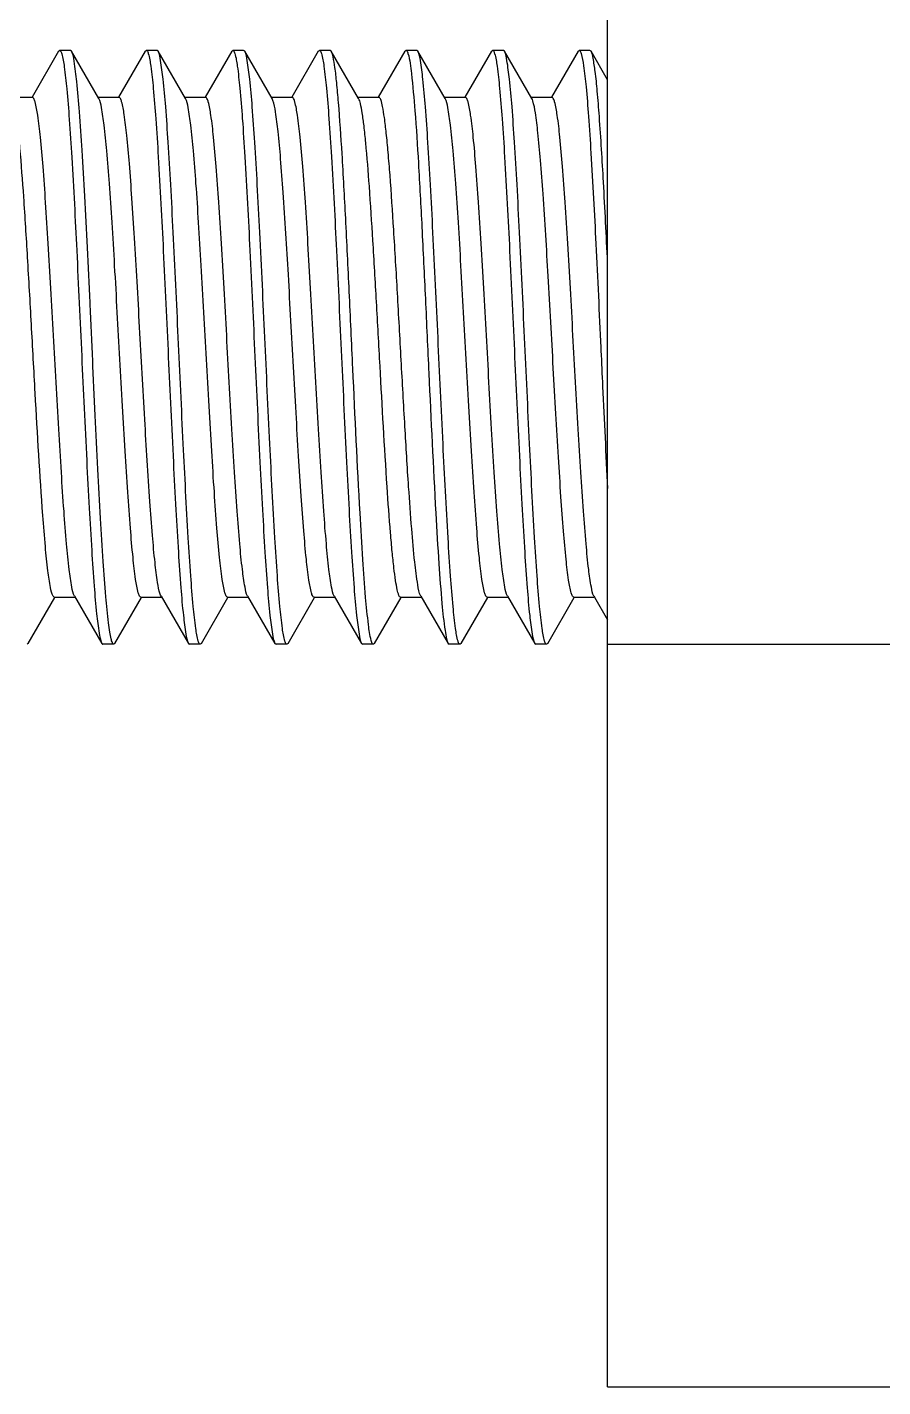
# Model space of a CAD drawing. Extents: x 1031190 to 1725648, y 733081 to 1571294.
# Drawn here: x 1158993.1 to 1159194, y 1209134.2 to 1209453.3 of the extents above; entities that cross this region are included whole.
import ezdxf

# ---------------------------------------------------------------- set-up
doc = ezdxf.new("R2010")
doc.units = 0
doc.header["$LTSCALE"] = 1000
doc.header["$MEASUREMENT"] = 0

msp = doc.modelspace()

# ---------------------------------------------------------------- linework, layer by layer
at = {"linetype": 'Continuous'}
for p, q in [((1159129.4, 1209134.2), (1159129.4, 1209589.89)), ((1159000.49, 1209447.61), (1158994.26, 1209436.86)), ((1159000.49, 1209447.61), (1159000.75, 1209447.83)), ((1159003.29, 1209447.83), (1159000.75, 1209447.83)), ((1159003.29, 1209447.83), (1159000.75, 1209447.83)), ((1159000.75, 1209447.83), (1159000.79, 1209447.83)), ((1159003.55, 1209447.61), (1159003.29, 1209447.83)), ((1159009.97, 1209436.53), (1159003.55, 1209447.61)), ((1159020.82, 1209447.61), (1159014.59, 1209436.86)), ((1159020.82, 1209447.61), (1159021.08, 1209447.83)), ((1159023.62, 1209447.83), (1159021.08, 1209447.83)), ((1159023.62, 1209447.83), (1159021.08, 1209447.83)), ((1159021.08, 1209447.83), (1159021.12, 1209447.83)), ((1159023.88, 1209447.61), (1159023.62, 1209447.83)), ((1159030.3, 1209436.53), (1159023.88, 1209447.61)), ((1159041.15, 1209447.61), (1159034.92, 1209436.86)), ((1159041.15, 1209447.61), (1159041.41, 1209447.83)), ((1159043.95, 1209447.83), (1159041.41, 1209447.83)), ((1159043.95, 1209447.83), (1159041.41, 1209447.83)), ((1159041.41, 1209447.83), (1159041.44, 1209447.83)), ((1159044.21, 1209447.61), (1159043.95, 1209447.83)), ((1159050.63, 1209436.53), (1159044.21, 1209447.61)), ((1159061.47, 1209447.61), (1159055.25, 1209436.86)), ((1159061.47, 1209447.61), (1159061.73, 1209447.83)), ((1159064.27, 1209447.83), (1159061.73, 1209447.83)), ((1159064.27, 1209447.83), (1159061.73, 1209447.83)), ((1159061.73, 1209447.83), (1159061.77, 1209447.83)), ((1159064.53, 1209447.61), (1159064.27, 1209447.83)), ((1159070.95, 1209436.53), (1159064.53, 1209447.61)), ((1159081.8, 1209447.61), (1159075.57, 1209436.86)), ((1159081.8, 1209447.61), (1159082.06, 1209447.83)), ((1159084.6, 1209447.83), (1159082.06, 1209447.83)), ((1159084.6, 1209447.83), (1159082.06, 1209447.83)), ((1159082.06, 1209447.83), (1159082.1, 1209447.83)), ((1159084.86, 1209447.61), (1159084.6, 1209447.83)), ((1159091.28, 1209436.53), (1159084.86, 1209447.61)), ((1159102.13, 1209447.61), (1159095.9, 1209436.86)), ((1159102.13, 1209447.61), (1159102.39, 1209447.83)), ((1159104.93, 1209447.83), (1159102.39, 1209447.83)), ((1159104.93, 1209447.83), (1159102.39, 1209447.83)), ((1159102.39, 1209447.83), (1159102.43, 1209447.83)), ((1159105.19, 1209447.61), (1159104.93, 1209447.83)), ((1159111.61, 1209436.53), (1159105.19, 1209447.61)), ((1159122.46, 1209447.61), (1159116.23, 1209436.86)), ((1159122.46, 1209447.61), (1159122.72, 1209447.83)), ((1159125.26, 1209447.83), (1159122.72, 1209447.83)), ((1159125.26, 1209447.83), (1159122.72, 1209447.83)), ((1159122.72, 1209447.83), (1159122.76, 1209447.83)), ((1159125.52, 1209447.61), (1159125.26, 1209447.83)), ((1159129.4, 1209440.91), (1159125.52, 1209447.61)), ((1158994.38, 1209436.8), (1158989.49, 1209436.8)), ((1159014.71, 1209436.8), (1159009.82, 1209436.8)), ((1159035.03, 1209436.8), (1159030.14, 1209436.8)), ((1159055.36, 1209436.8), (1159050.47, 1209436.8)), ((1159075.69, 1209436.8), (1159070.8, 1209436.8)), ((1159096.02, 1209436.8), (1159091.13, 1209436.8)), ((1159116.35, 1209436.8), (1159111.46, 1209436.8)), ((1159050.82, 1209436.09), (1159050.63, 1209436.53)), ((1159127.8, 1209378.06), (1159127.84, 1209377.33)), ((1158993.39, 1209308.67), (1158999.61, 1209319.41)), ((1158999.5, 1209319.48), (1158999.19, 1209319.74)), ((1158999.5, 1209319.48), (1159004.39, 1209319.48)), ((1159004.24, 1209319.74), (1159010.65, 1209308.67)), ((1159013.71, 1209308.67), (1159019.94, 1209319.41)), ((1159019.83, 1209319.48), (1159024.72, 1209319.48)), ((1159024.56, 1209319.74), (1159030.98, 1209308.67)), ((1159034.04, 1209308.67), (1159040.27, 1209319.41)), ((1159040.15, 1209319.48), (1159045.04, 1209319.48)), ((1159044.89, 1209319.74), (1159051.31, 1209308.67)), ((1159054.37, 1209308.67), (1159060.6, 1209319.41)), ((1159060.48, 1209319.48), (1159065.37, 1209319.48)), ((1159065.22, 1209319.74), (1159071.64, 1209308.67)), ((1159074.7, 1209308.67), (1159080.92, 1209319.41)), ((1159080.81, 1209319.48), (1159085.7, 1209319.48)), ((1159085.55, 1209319.74), (1159091.97, 1209308.67)), ((1159095.03, 1209308.67), (1159101.25, 1209319.41)), ((1159101.14, 1209319.48), (1159106.03, 1209319.48)), ((1159105.87, 1209319.74), (1159112.29, 1209308.67)), ((1159115.35, 1209308.67), (1159121.58, 1209319.41)), ((1159121.47, 1209319.48), (1159126.36, 1209319.48)), ((1159126.2, 1209319.74), (1159126.36, 1209319.48)), ((1159126.36, 1209319.48), (1159129.4, 1209314.22)), ((1158993.39, 1209308.67), (1158993.13, 1209308.44)), ((1159010.61, 1209308.75), (1159010.65, 1209308.67)), ((1159010.65, 1209308.67), (1159010.76, 1209308.52)), ((1159013.45, 1209308.44), (1159010.91, 1209308.44)), ((1159013.71, 1209308.67), (1159013.45, 1209308.44)), ((1159030.98, 1209308.67), (1159031.24, 1209308.44)), ((1159033.78, 1209308.44), (1159031.24, 1209308.44)), ((1159033.78, 1209308.44), (1159031.24, 1209308.44)), ((1159033.78, 1209308.44), (1159033.74, 1209308.45)), ((1159034.04, 1209308.67), (1159033.78, 1209308.44)), ((1159051.31, 1209308.67), (1159051.57, 1209308.44)), ((1159054.11, 1209308.44), (1159051.57, 1209308.44)), ((1159054.11, 1209308.44), (1159051.57, 1209308.44)), ((1159054.11, 1209308.44), (1159054.07, 1209308.45)), ((1159054.37, 1209308.67), (1159054.11, 1209308.44)), ((1159071.64, 1209308.67), (1159071.9, 1209308.44)), ((1159074.44, 1209308.44), (1159071.9, 1209308.44)), ((1159074.44, 1209308.44), (1159071.9, 1209308.44)), ((1159074.7, 1209308.67), (1159074.44, 1209308.44)), ((1159091.97, 1209308.67), (1159092.23, 1209308.44)), ((1159094.77, 1209308.44), (1159092.23, 1209308.44)), ((1159094.77, 1209308.44), (1159092.23, 1209308.44)), ((1159094.77, 1209308.44), (1159094.73, 1209308.45)), ((1159095.03, 1209308.67), (1159094.77, 1209308.44)), ((1159112.29, 1209308.67), (1159112.55, 1209308.44)), ((1159115.09, 1209308.44), (1159112.55, 1209308.44)), ((1159115.09, 1209308.44), (1159112.55, 1209308.44)), ((1159115.09, 1209308.44), (1159115.06, 1209308.45)), ((1159115.35, 1209308.67), (1159115.09, 1209308.44)), ((1159129.4, 1209308.44), (1159199.1, 1209308.44)), ((1159129.4, 1209134.2), (1159199.1, 1209134.2))]:
    msp.add_line(p, q, dxfattribs=at)
for points, knots in [([(1159000.79, 1209447.83), (1159000.83, 1209447.82), (1159001.09, 1209447.61), (1159001.17, 1209447.27), (1159001.25, 1209447.01)], [0, 0, 0, 0, 0.142412, 1, 1, 1, 1]), ([(1159001.25, 1209447.01), (1159001.55, 1209446.03), (1159001.95, 1209443.27), (1159002.51, 1209438.14), (1159003.06, 1209431.04), (1159003.88, 1209418.41), (1159004.82, 1209399.89), (1159005.92, 1209376.17), (1159006.86, 1209356.02), (1159007.65, 1209340.82), (1159008.22, 1209331), (1159008.79, 1209322.73), (1159009.32, 1209316.23), (1159009.91, 1209311.8), (1159010.26, 1209309.47), (1159010.61, 1209308.75)], [0, 0, 0, 0, 0.022323, 0.059966, 0.111809, 0.176196, 0.333935, 0.512859, 0.689876, 0.770433, 0.84213, 0.902644, 0.950025, 0.982776, 1, 1, 1, 1]), ([(1159013.45, 1209308.44), (1159013.31, 1209308.44), (1159013.02, 1209308.98), (1159012.79, 1209309.87), (1159012.47, 1209311.5), (1159012.04, 1209314.77), (1159011.51, 1209320.32), (1159010.92, 1209328.48), (1159010.32, 1209338.46), (1159009.71, 1209349.89), (1159009.11, 1209362.34), (1159008.5, 1209375.38), (1159007.89, 1209388.51), (1159007.29, 1209401.26), (1159006.68, 1209413.17), (1159006.08, 1209423.81), (1159005.47, 1209432.76), (1159004.93, 1209439.77), (1159004.28, 1209444.44), (1159003.95, 1209446.91), (1159003.55, 1209447.61)], [0, 0, 0, 0, 0.003179, 0.010349, 0.021865, 0.037693, 0.081777, 0.141086, 0.21349, 0.29637, 0.38671, 0.481216, 0.576446, 0.66894, 0.755331, 0.832471, 0.897559, 0.948248, 0.982744, 1, 1, 1, 1]), ([(1159021.12, 1209447.83), (1159021.16, 1209447.82), (1159021.4, 1209447.63), (1159021.48, 1209447.32), (1159021.55, 1209447.09)], [0, 0, 0, 0, 0.146004, 1, 1, 1, 1]), ([(1159021.55, 1209447.09), (1159021.86, 1209446.12), (1159022.26, 1209443.39), (1159022.83, 1209438.28), (1159023.38, 1209431.17), (1159024.2, 1209418.46), (1159025.15, 1209399.82), (1159026.26, 1209375.94), (1159027.2, 1209355.65), (1159028, 1209340.39), (1159028.57, 1209330.56), (1159029.15, 1209322.32), (1159029.67, 1209315.88), (1159030.29, 1209311.58), (1159030.61, 1209309.31), (1159030.98, 1209308.67)], [0, 0, 0, 0, 0.021904, 0.059356, 0.111234, 0.175859, 0.334521, 0.514585, 0.692487, 0.773246, 0.844913, 0.905138, 0.951952, 0.983857, 1, 1, 1, 1]), ([(1159033.31, 1209309.18), (1159033, 1209310.15), (1159032.6, 1209312.88), (1159032.03, 1209317.99), (1159031.48, 1209325.1), (1159030.66, 1209337.8), (1159029.71, 1209356.45), (1159028.6, 1209380.33), (1159027.66, 1209400.62), (1159026.86, 1209415.89), (1159026.29, 1209425.72), (1159025.71, 1209433.96), (1159025.19, 1209440.39), (1159024.57, 1209444.69), (1159024.25, 1209446.96), (1159023.88, 1209447.61)], [0, 0, 0, 0, 0.021888, 0.059328, 0.111196, 0.175814, 0.334474, 0.514547, 0.692462, 0.773228, 0.844902, 0.905131, 0.951948, 0.983856, 1, 1, 1, 1]), ([(1159041.44, 1209447.83), (1159041.48, 1209447.82), (1159041.72, 1209447.64), (1159041.8, 1209447.34), (1159041.87, 1209447.1)], [0, 0, 0, 0, 0.146788, 1, 1, 1, 1]), ([(1159041.87, 1209447.1), (1159042.18, 1209446.14), (1159042.58, 1209443.42), (1159043.15, 1209438.32), (1159043.7, 1209431.22), (1159044.53, 1209418.52), (1159045.48, 1209399.87), (1159046.59, 1209375.98), (1159047.53, 1209355.69), (1159048.33, 1209340.41), (1159048.9, 1209330.57), (1159049.48, 1209322.33), (1159050, 1209315.89), (1159050.61, 1209311.59), (1159050.94, 1209309.31), (1159051.31, 1209308.67)], [0, 0, 0, 0, 0.021788, 0.059148, 0.110955, 0.175533, 0.334174, 0.514296, 0.692285, 0.773094, 0.844811, 0.905077, 0.951921, 0.983848, 1, 1, 1, 1]), ([(1159053.64, 1209309.18), (1159053.33, 1209310.15), (1159052.93, 1209312.88), (1159052.36, 1209317.99), (1159051.81, 1209325.09), (1159050.99, 1209337.8), (1159050.03, 1209356.44), (1159048.93, 1209380.33), (1159047.98, 1209400.61), (1159047.19, 1209415.88), (1159046.62, 1209425.71), (1159046.03, 1209433.95), (1159045.52, 1209440.39), (1159044.9, 1209444.69), (1159044.58, 1209446.96), (1159044.21, 1209447.61)], [0, 0, 0, 0, 0.021877, 0.059311, 0.111175, 0.175792, 0.334445, 0.514524, 0.692444, 0.773209, 0.844887, 0.905122, 0.951945, 0.983855, 1, 1, 1, 1]), ([(1159061.77, 1209447.83), (1159061.81, 1209447.82), (1159062.05, 1209447.64), (1159062.13, 1209447.33), (1159062.2, 1209447.1)], [0, 0, 0, 0, 0.146706, 1, 1, 1, 1]), ([(1159062.2, 1209447.1), (1159062.51, 1209446.14), (1159062.91, 1209443.41), (1159063.48, 1209438.32), (1159064.03, 1209431.22), (1159064.86, 1209418.51), (1159065.81, 1209399.87), (1159066.92, 1209375.98), (1159067.86, 1209355.68), (1159068.66, 1209340.41), (1159069.23, 1209330.57), (1159069.81, 1209322.33), (1159070.33, 1209315.89), (1159070.94, 1209311.59), (1159071.26, 1209309.31), (1159071.64, 1209308.67)], [0, 0, 0, 0, 0.0218, 0.059172, 0.110989, 0.175574, 0.334211, 0.514328, 0.692305, 0.773106, 0.844818, 0.905082, 0.951925, 0.983849, 1, 1, 1, 1]), ([(1159071.27, 1209339.24), (1159070.64, 1209350.54), (1159069.83, 1209367.87), (1159068.76, 1209390.93), (1159067.96, 1209407.73), (1159067.15, 1209422.53), (1159066.45, 1209433.15), (1159065.85, 1209439.9), (1159065.46, 1209443.48), (1159065.05, 1209445.92), (1159064.76, 1209447.21), (1159064.53, 1209447.61)], [0, 0, 0, 0, 0.31261, 0.479025, 0.637331, 0.776893, 0.888349, 0.931124, 0.964281, 0.987309, 1, 1, 1, 1]), ([(1159082.1, 1209447.83), (1159082.14, 1209447.82), (1159082.38, 1209447.64), (1159082.46, 1209447.33), (1159082.53, 1209447.1)], [0, 0, 0, 0, 0.14666, 1, 1, 1, 1]), ([(1159082.53, 1209447.1), (1159083.02, 1209445.59), (1159083.49, 1209441.05), (1159084.32, 1209432.49), (1159085.05, 1209420.45), (1159085.84, 1209405.76), (1159086.63, 1209389.31), (1159087.66, 1209366.94), (1159088.45, 1209350.17), (1159089.06, 1209339.24)], [0, 0, 0, 0, 0.04411, 0.125541, 0.239358, 0.37843, 0.533993, 0.696234, 1, 1, 1, 1]), ([(1159094.3, 1209309.17), (1159093.99, 1209310.13), (1159093.59, 1209312.85), (1159093.02, 1209317.95), (1159092.47, 1209325.05), (1159091.65, 1209337.74), (1159090.69, 1209356.39), (1159089.59, 1209380.28), (1159088.64, 1209400.58), (1159087.84, 1209415.86), (1159087.27, 1209425.7), (1159086.69, 1209433.94), (1159086.17, 1209440.39), (1159085.56, 1209444.69), (1159085.24, 1209446.96), (1159084.86, 1209447.61)], [0, 0, 0, 0, 0.02177, 0.059115, 0.110912, 0.175482, 0.334119, 0.514249, 0.692251, 0.773068, 0.844793, 0.905066, 0.951916, 0.983846, 1, 1, 1, 1]), ([(1159102.43, 1209447.83), (1159102.47, 1209447.82), (1159102.71, 1209447.63), (1159102.79, 1209447.33), (1159102.86, 1209447.09)], [0, 0, 0, 0, 0.146034, 1, 1, 1, 1]), ([(1159102.86, 1209447.09), (1159103.17, 1209446.12), (1159103.57, 1209443.39), (1159104.14, 1209438.28), (1159104.69, 1209431.17), (1159105.51, 1209418.47), (1159106.47, 1209399.82), (1159107.57, 1209375.94), (1159108.52, 1209355.65), (1159109.31, 1209340.39), (1159109.88, 1209330.56), (1159110.47, 1209322.32), (1159110.98, 1209315.88), (1159111.6, 1209311.58), (1159111.92, 1209309.31), (1159112.29, 1209308.67)], [0, 0, 0, 0, 0.021899, 0.059349, 0.111223, 0.175847, 0.334508, 0.514576, 0.692482, 0.773242, 0.844912, 0.905137, 0.951951, 0.983857, 1, 1, 1, 1]), ([(1159114.62, 1209309.19), (1159114.31, 1209310.15), (1159113.91, 1209312.89), (1159113.34, 1209318), (1159112.79, 1209325.11), (1159111.97, 1209337.81), (1159111.02, 1209356.46), (1159109.91, 1209380.34), (1159108.97, 1209400.62), (1159108.17, 1209415.89), (1159107.6, 1209425.72), (1159107.02, 1209433.96), (1159106.5, 1209440.39), (1159105.89, 1209444.69), (1159105.56, 1209446.96), (1159105.19, 1209447.61)], [0, 0, 0, 0, 0.02191, 0.059368, 0.111249, 0.175876, 0.33454, 0.514602, 0.692499, 0.773255, 0.84492, 0.905142, 0.951954, 0.983858, 1, 1, 1, 1]), ([(1159122.76, 1209447.83), (1159122.8, 1209447.82), (1159123.03, 1209447.64), (1159123.11, 1209447.34), (1159123.18, 1209447.11)], [0, 0, 0, 0, 0.147008, 1, 1, 1, 1]), ([(1159123.18, 1209447.11), (1159123.49, 1209446.18), (1159123.88, 1209443.54), (1159124.44, 1209438.62), (1159124.97, 1209431.77), (1159125.78, 1209419.49), (1159126.72, 1209401.4), (1159127.43, 1209386.18), (1159127.8, 1209378.06)], [0, 0, 0, 0, 0.042374, 0.114709, 0.214932, 0.339935, 0.647912, 1, 1, 1, 1]), ([(1159129.4, 1209398.06), (1159129.1, 1209404.35), (1159128.52, 1209415.76), (1159127.73, 1209429.17), (1159127.03, 1209437.8), (1159126.59, 1209442.39), (1159126.1, 1209445.48), (1159125.8, 1209447.12), (1159125.52, 1209447.61)], [0, 0, 0, 0, 0.379459, 0.689334, 0.809279, 0.902185, 0.96608, 1, 1, 1, 1]), ([(1159004.24, 1209319.74), (1159003.87, 1209320.37), (1159003.5, 1209322.53), (1159002.88, 1209326.58), (1159002.33, 1209332.57), (1159001.72, 1209340.16), (1159001.12, 1209349.14), (1159000.3, 1209362.87), (1158999.51, 1209377.26), (1158998.7, 1209391.79), (1158998.1, 1209402.2), (1158997.5, 1209411.75), (1158996.9, 1209420.07), (1158996.31, 1209426.91), (1158995.75, 1209431.92), (1158995.21, 1209435.03), (1158994.81, 1209436.38), (1158994.51, 1209436.8), (1158994.38, 1209436.8)], [0, 0, 0, 0, 0.018628, 0.054185, 0.105638, 0.171201, 0.248536, 0.334866, 0.521871, 0.615806, 0.705504, 0.787737, 0.859546, 0.918359, 0.962097, 0.989304, 0.996544, 1, 1, 1, 1]), ([(1159024.35, 1209320.23), (1159024.05, 1209321.11), (1159023.63, 1209323.59), (1159023.05, 1209328.18), (1159022.48, 1209334.51), (1159021.65, 1209345.71), (1159020.67, 1209361.99), (1159019.73, 1209379.21), (1159018.94, 1209393.4), (1159018.35, 1209403.5), (1159017.76, 1209412.73), (1159017.18, 1209420.75), (1159016.59, 1209427.32), (1159016.05, 1209432.13), (1159015.52, 1209435.11), (1159015.13, 1209436.4), (1159014.84, 1209436.8), (1159014.71, 1209436.8)], [0, 0, 0, 0, 0.023905, 0.063882, 0.118695, 0.186499, 0.351414, 0.536115, 0.627999, 0.715327, 0.79509, 0.864539, 0.921297, 0.963445, 0.989649, 0.996636, 1, 1, 1, 1]), ([(1159044.89, 1209319.74), (1159044.52, 1209320.38), (1159044.15, 1209322.53), (1159043.53, 1209326.6), (1159042.98, 1209332.58), (1159042.37, 1209340.18), (1159041.78, 1209349.16), (1159040.95, 1209362.89), (1159040.17, 1209377.28), (1159039.36, 1209391.8), (1159038.76, 1209402.21), (1159038.15, 1209411.76), (1159037.56, 1209420.08), (1159036.96, 1209426.91), (1159036.41, 1209431.93), (1159035.87, 1209435.04), (1159035.47, 1209436.38), (1159035.17, 1209436.8), (1159035.03, 1209436.8)], [0, 0, 0, 0, 0.018679, 0.054277, 0.105763, 0.171347, 0.248694, 0.335027, 0.52201, 0.615925, 0.7056, 0.787807, 0.859592, 0.918386, 0.962109, 0.989307, 0.996544, 1, 1, 1, 1]), ([(1159065.22, 1209319.74), (1159064.85, 1209320.38), (1159064.48, 1209322.53), (1159063.86, 1209326.6), (1159063.31, 1209332.58), (1159062.7, 1209340.18), (1159062.11, 1209349.16), (1159061.28, 1209362.89), (1159060.49, 1209377.28), (1159059.69, 1209391.8), (1159059.08, 1209402.21), (1159058.48, 1209411.76), (1159057.89, 1209420.08), (1159057.29, 1209426.91), (1159056.74, 1209431.93), (1159056.19, 1209435.04), (1159055.79, 1209436.38), (1159055.5, 1209436.8), (1159055.36, 1209436.8)], [0, 0, 0, 0, 0.01868, 0.054279, 0.105765, 0.17135, 0.248696, 0.335029, 0.522011, 0.615925, 0.705601, 0.787809, 0.859595, 0.918388, 0.962111, 0.989308, 0.996545, 1, 1, 1, 1]), ([(1159082.69, 1209345.4), (1159082.37, 1209350.13), (1159081.78, 1209360.03), (1159080.93, 1209375.2), (1159080.09, 1209390.57), (1159079.25, 1209405.05), (1159078.52, 1209416.06), (1159077.91, 1209423.62), (1159077.48, 1209428.14), (1159077.07, 1209431.69), (1159076.64, 1209434.41), (1159076.31, 1209435.85), (1159075.92, 1209436.8), (1159075.69, 1209436.8)], [0, 0, 0, 0, 0.154792, 0.324211, 0.496022, 0.657766, 0.797744, 0.856333, 0.905865, 0.945463, 0.974462, 0.992476, 1, 1, 1, 1]), ([(1159105.87, 1209319.74), (1159105.51, 1209320.38), (1159105.14, 1209322.53), (1159104.52, 1209326.6), (1159103.96, 1209332.58), (1159103.36, 1209340.18), (1159102.76, 1209349.16), (1159101.93, 1209362.89), (1159101.15, 1209377.28), (1159100.34, 1209391.8), (1159099.74, 1209402.21), (1159099.14, 1209411.76), (1159098.54, 1209420.08), (1159097.95, 1209426.91), (1159097.39, 1209431.93), (1159096.85, 1209435.04), (1159096.45, 1209436.38), (1159096.15, 1209436.8), (1159096.02, 1209436.8)], [0, 0, 0, 0, 0.018679, 0.054277, 0.105763, 0.171347, 0.248694, 0.335026, 0.52201, 0.615925, 0.7056, 0.787807, 0.859592, 0.918386, 0.962109, 0.989307, 0.996544, 1, 1, 1, 1]), ([(1159126.2, 1209319.74), (1159125.83, 1209320.38), (1159125.46, 1209322.53), (1159124.84, 1209326.6), (1159124.29, 1209332.58), (1159123.69, 1209340.18), (1159123.09, 1209349.16), (1159122.26, 1209362.89), (1159121.48, 1209377.28), (1159120.67, 1209391.8), (1159120.07, 1209402.21), (1159119.47, 1209411.76), (1159118.87, 1209420.08), (1159118.27, 1209426.91), (1159117.72, 1209431.93), (1159117.18, 1209435.04), (1159116.78, 1209436.38), (1159116.48, 1209436.8), (1159116.35, 1209436.8)], [0, 0, 0, 0, 0.018679, 0.054278, 0.105765, 0.17135, 0.248696, 0.335028, 0.522011, 0.615925, 0.705601, 0.787809, 0.859594, 0.918388, 0.962111, 0.989308, 0.996544, 1, 1, 1, 1]), ([(1158999.19, 1209319.74), (1158998.84, 1209320.34), (1158998.48, 1209322.39), (1158997.88, 1209326.23), (1158997.34, 1209331.9), (1158996.22, 1209345.77), (1158995.24, 1209363.18), (1158994.13, 1209383.39), (1158993.27, 1209398.74), (1158992.41, 1209412.53), (1158991.67, 1209422.55), (1158991.03, 1209429), (1158990.62, 1209432.46), (1158990.18, 1209434.85), (1158989.88, 1209436.13), (1158989.64, 1209436.53)], [0, 0, 0, 0, 0.017852, 0.051664, 0.100534, 0.162875, 0.407985, 0.545976, 0.68048, 0.801297, 0.899285, 0.937334, 0.967097, 0.988058, 1, 1, 1, 1]), ([(1159019.83, 1209319.48), (1159019.69, 1209319.48), (1159019.39, 1209319.89), (1159018.99, 1209321.24), (1159018.45, 1209324.35), (1159017.9, 1209329.36), (1159017.3, 1209336.19), (1159016.71, 1209344.52), (1159016.1, 1209354.06), (1159015.5, 1209364.47), (1159014.69, 1209378.99), (1159013.91, 1209393.38), (1159013.08, 1209407.11), (1159012.49, 1209416.09), (1159011.88, 1209423.69), (1159011.33, 1209429.68), (1159010.71, 1209433.74), (1159010.34, 1209435.9), (1159009.97, 1209436.53)], [0, 0, 0, 0, 0.003455, 0.010692, 0.037889, 0.081612, 0.140406, 0.212191, 0.294399, 0.384075, 0.477989, 0.664972, 0.751304, 0.82865, 0.894235, 0.945722, 0.98132, 1, 1, 1, 1]), ([(1159040.15, 1209319.48), (1159040.02, 1209319.48), (1159039.72, 1209319.89), (1159039.32, 1209321.24), (1159038.78, 1209324.35), (1159038.23, 1209329.36), (1159037.63, 1209336.19), (1159037.03, 1209344.52), (1159036.43, 1209354.06), (1159035.83, 1209364.47), (1159035.02, 1209378.99), (1159034.24, 1209393.38), (1159033.41, 1209407.11), (1159032.81, 1209416.09), (1159032.21, 1209423.69), (1159031.66, 1209429.68), (1159031.03, 1209433.74), (1159030.67, 1209435.9), (1159030.3, 1209436.53)], [0, 0, 0, 0, 0.003456, 0.010693, 0.037891, 0.081614, 0.140408, 0.212193, 0.2944, 0.384075, 0.47799, 0.664974, 0.751306, 0.828653, 0.894237, 0.945723, 0.981321, 1, 1, 1, 1]), ([(1159060.48, 1209319.48), (1159060.35, 1209319.48), (1159060.06, 1209319.87), (1159059.67, 1209321.17), (1159059.13, 1209324.16), (1159058.59, 1209328.98), (1159058.01, 1209335.57), (1159057.42, 1209343.61), (1159056.83, 1209352.85), (1159056.24, 1209362.97), (1159055.45, 1209377.19), (1159054.51, 1209394.42), (1159053.53, 1209410.71), (1159052.69, 1209421.89), (1159052.13, 1209428.2), (1159051.55, 1209432.76), (1159051.13, 1209435.22), (1159050.82, 1209436.09)], [0, 0, 0, 0, 0.00337, 0.010373, 0.036639, 0.078887, 0.135774, 0.205372, 0.28529, 0.372768, 0.464782, 0.64963, 0.814469, 0.882133, 0.936734, 0.976432, 1, 1, 1, 1]), ([(1159077.64, 1209345.4), (1159077.02, 1209354.84), (1159076.21, 1209369.32), (1159075.15, 1209388.59), (1159074.35, 1209402.66), (1159073.55, 1209415.1), (1159072.85, 1209424.07), (1159072.26, 1209429.8), (1159071.86, 1209432.88), (1159071.46, 1209435.02), (1159071.17, 1209436.16), (1159070.95, 1209436.53)], [0, 0, 0, 0, 0.310342, 0.475677, 0.633257, 0.772654, 0.88467, 0.928035, 0.961992, 0.986043, 1, 1, 1, 1]), ([(1159101.14, 1209319.48), (1159101, 1209319.48), (1159100.71, 1209319.89), (1159100.3, 1209321.24), (1159099.76, 1209324.35), (1159099.21, 1209329.36), (1159098.61, 1209336.19), (1159098.02, 1209344.52), (1159097.42, 1209354.06), (1159096.81, 1209364.47), (1159096.01, 1209378.99), (1159095.22, 1209393.38), (1159094.39, 1209407.11), (1159093.8, 1209416.09), (1159093.19, 1209423.69), (1159092.64, 1209429.68), (1159092.02, 1209433.74), (1159091.65, 1209435.9), (1159091.28, 1209436.53)], [0, 0, 0, 0, 0.003456, 0.010693, 0.037891, 0.081614, 0.140408, 0.212193, 0.2944, 0.384075, 0.47799, 0.664973, 0.751306, 0.828653, 0.894237, 0.945723, 0.981321, 1, 1, 1, 1]), ([(1159121.47, 1209319.48), (1159121.33, 1209319.48), (1159121.04, 1209319.87), (1159120.65, 1209321.16), (1159120.12, 1209324.12), (1159119.58, 1209328.92), (1159119, 1209335.46), (1159118.42, 1209343.45), (1159117.83, 1209352.65), (1159117.24, 1209362.72), (1159116.45, 1209376.88), (1159115.51, 1209394.08), (1159114.54, 1209410.35), (1159113.7, 1209421.57), (1159113.14, 1209427.93), (1159112.56, 1209432.57), (1159112.14, 1209435.08), (1159111.84, 1209435.99)], [0, 0, 0, 0, 0.003356, 0.010319, 0.036431, 0.078432, 0.135001, 0.204233, 0.283766, 0.370875, 0.462568, 0.647052, 0.812078, 0.880087, 0.935211, 0.975599, 1, 1, 1, 1]), ([(1159127.84, 1209377.33), (1159127.97, 1209374.53), (1159128.47, 1209363.75), (1159128.98, 1209352.98), (1159129.4, 1209345)], [0, 0, 0, 0, 0.259922, 1, 1, 1, 1]), ([(1159080.81, 1209319.48), (1159080.61, 1209319.48), (1159080.25, 1209320.23), (1159079.95, 1209321.44), (1159079.55, 1209323.67), (1159079.19, 1209326.61), (1159078.8, 1209330.35), (1159078.24, 1209336.69), (1159077.88, 1209341.79), (1159077.64, 1209345.4)], [0, 0, 0, 0, 0.022487, 0.074555, 0.158145, 0.272549, 0.416177, 0.587029, 1, 1, 1, 1]), ([(1159085.55, 1209319.74), (1159085.09, 1209320.53), (1159084.71, 1209323.3), (1159083.96, 1209328.51), (1159083.34, 1209336.22), (1159082.91, 1209342.11), (1159082.69, 1209345.4)], [0, 0, 0, 0, 0.10579, 0.314513, 0.617347, 1, 1, 1, 1]), ([(1159073.92, 1209309.35), (1159073.57, 1209310.55), (1159073.12, 1209313.94), (1159072.49, 1209320.26), (1159071.87, 1209329), (1159071.48, 1209335.6), (1159071.27, 1209339.24)], [0, 0, 0, 0, 0.125282, 0.339928, 0.635519, 1, 1, 1, 1]), ([(1159089.06, 1209339.24), (1159089.28, 1209335.27), (1159089.7, 1209328.18), (1159090.4, 1209318.99), (1159090.97, 1209313.09), (1159091.52, 1209310.01), (1159091.78, 1209308.99), (1159091.97, 1209308.67)], [0, 0, 0, 0, 0.387702, 0.692616, 0.899746, 0.963455, 1, 1, 1, 1]), ([(1159033.74, 1209308.45), (1159033.7, 1209308.46), (1159033.46, 1209308.64), (1159033.38, 1209308.95), (1159033.31, 1209309.18)], [0, 0, 0, 0, 0.146111, 1, 1, 1, 1]), ([(1159054.07, 1209308.45), (1159054.03, 1209308.46), (1159053.79, 1209308.64), (1159053.71, 1209308.95), (1159053.64, 1209309.18)], [0, 0, 0, 0, 0.146175, 1, 1, 1, 1]), ([(1159074.44, 1209308.44), (1159074.39, 1209308.44), (1159074.06, 1209308.64), (1159074, 1209309.05), (1159073.92, 1209309.35)], [0, 0, 0, 0, 0.132072, 1, 1, 1, 1]), ([(1159094.73, 1209308.45), (1159094.69, 1209308.46), (1159094.45, 1209308.64), (1159094.37, 1209308.94), (1159094.3, 1209309.17)], [0, 0, 0, 0, 0.146912, 1, 1, 1, 1]), ([(1159115.06, 1209308.45), (1159115.01, 1209308.46), (1159114.77, 1209308.64), (1159114.7, 1209308.95), (1159114.62, 1209309.19)], [0, 0, 0, 0, 0.145963, 1, 1, 1, 1]), ([(1159010.76, 1209308.52), (1159010.78, 1209308.5), (1159010.83, 1209308.46), (1159010.89, 1209308.44), (1159010.91, 1209308.44)], [0, 0, 0, 0, 0.549477, 1, 1, 1, 1])]:
    msp.add_open_spline(points, degree=3, knots=knots, dxfattribs=at)
for points in [[(1159111.84, 1209435.99), (1159111.78, 1209436.17), (1159111.71, 1209436.36), (1159111.61, 1209436.53)], [(1159024.56, 1209319.74), (1159024.47, 1209319.89), (1159024.41, 1209320.06), (1159024.35, 1209320.23)]]:
    msp.add_open_spline(points, degree=3, dxfattribs=at)

doc.saveas('drawing.dxf')
